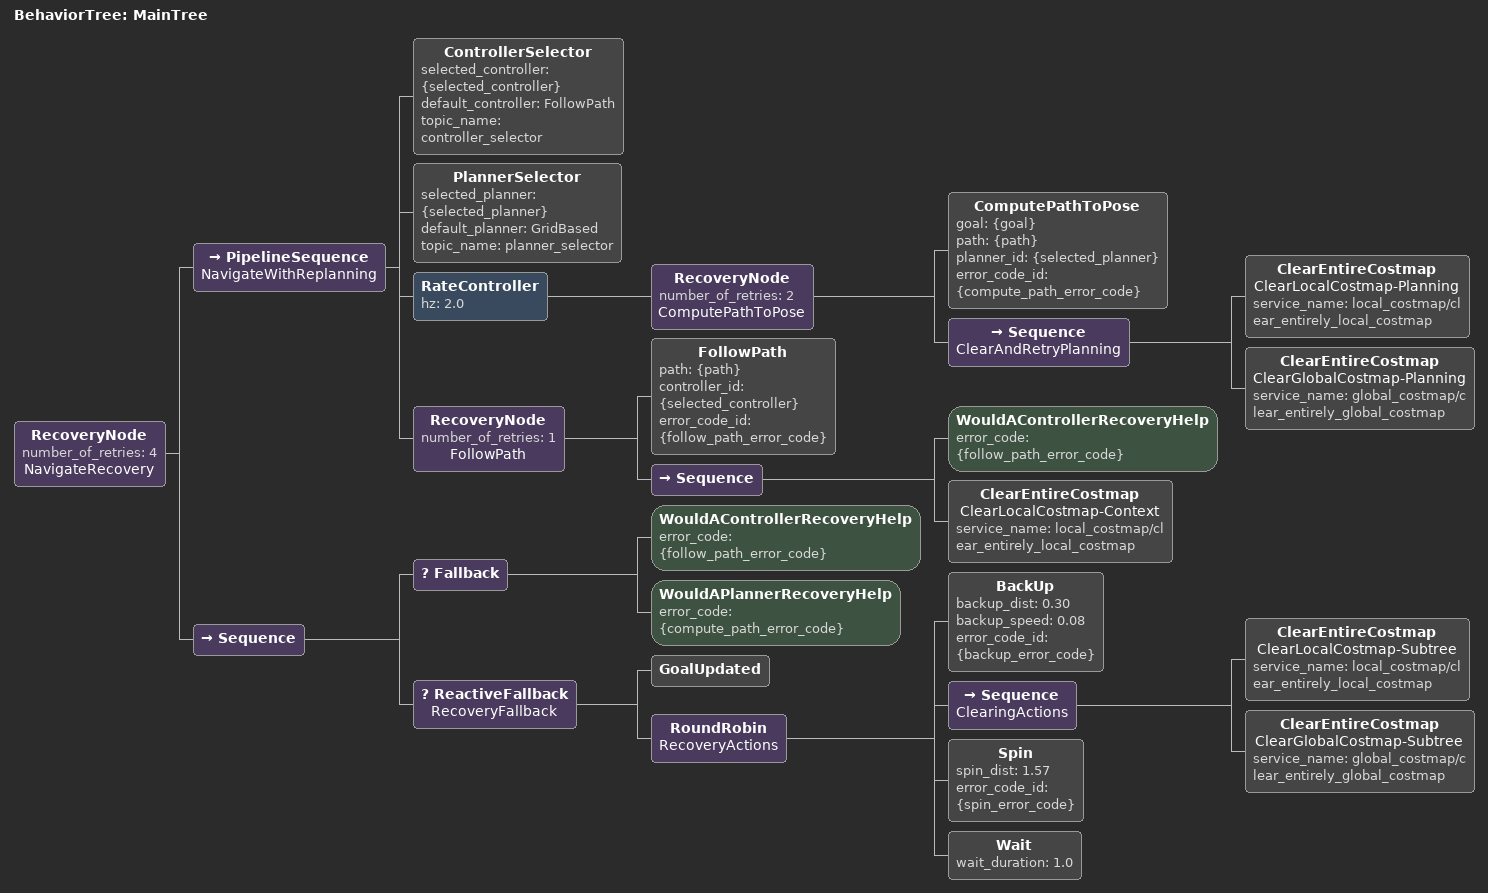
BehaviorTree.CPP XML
<root BTCPP_format="4" main_tree_to_execute="MainTree">
  <BehaviorTree ID="MainTree">
    <RecoveryNode number_of_retries="4" name="NavigateRecovery">
      <PipelineSequence name="NavigateWithReplanning">
        <ControllerSelector selected_controller="{selected_controller}" default_controller="FollowPath" topic_name="controller_selector"/>
        <PlannerSelector selected_planner="{selected_planner}" default_planner="GridBased" topic_name="planner_selector"/>
        <RateController hz="2.0">
          <RecoveryNode number_of_retries="2" name="ComputePathToPose">
            <ComputePathToPose goal="{goal}" path="{path}" planner_id="{selected_planner}" error_code_id="{compute_path_error_code}"/>
            <Sequence name="ClearAndRetryPlanning">
              <ClearEntireCostmap name="ClearLocalCostmap-Planning" service_name="local_costmap/clear_entirely_local_costmap"/>
              <ClearEntireCostmap name="ClearGlobalCostmap-Planning" service_name="global_costmap/clear_entirely_global_costmap"/>
            </Sequence>
          </RecoveryNode>
        </RateController>
        <RecoveryNode number_of_retries="1" name="FollowPath">
          <FollowPath path="{path}" controller_id="{selected_controller}" error_code_id="{follow_path_error_code}"/>
          <Sequence>
            <WouldAControllerRecoveryHelp error_code="{follow_path_error_code}"/>
            <ClearEntireCostmap name="ClearLocalCostmap-Context" service_name="local_costmap/clear_entirely_local_costmap"/>
          </Sequence>
        </RecoveryNode>
      </PipelineSequence>
      <Sequence>
        <Fallback>
          <WouldAControllerRecoveryHelp error_code="{follow_path_error_code}"/>
          <WouldAPlannerRecoveryHelp error_code="{compute_path_error_code}"/>
        </Fallback>
        <ReactiveFallback name="RecoveryFallback">
          <GoalUpdated/>
          <RoundRobin name="RecoveryActions">
            <BackUp backup_dist="0.30" backup_speed="0.08" error_code_id="{backup_error_code}"/>
            <Sequence name="ClearingActions">
              <ClearEntireCostmap name="ClearLocalCostmap-Subtree" service_name="local_costmap/clear_entirely_local_costmap"/>
              <ClearEntireCostmap name="ClearGlobalCostmap-Subtree" service_name="global_costmap/clear_entirely_global_costmap"/>
            </Sequence>
            <Spin spin_dist="1.57" error_code_id="{spin_error_code}"/>
            <Wait wait_duration="1.0"/>
          </RoundRobin>
        </ReactiveFallback>
      </Sequence>
    </RecoveryNode>
  </BehaviorTree>
</root>
